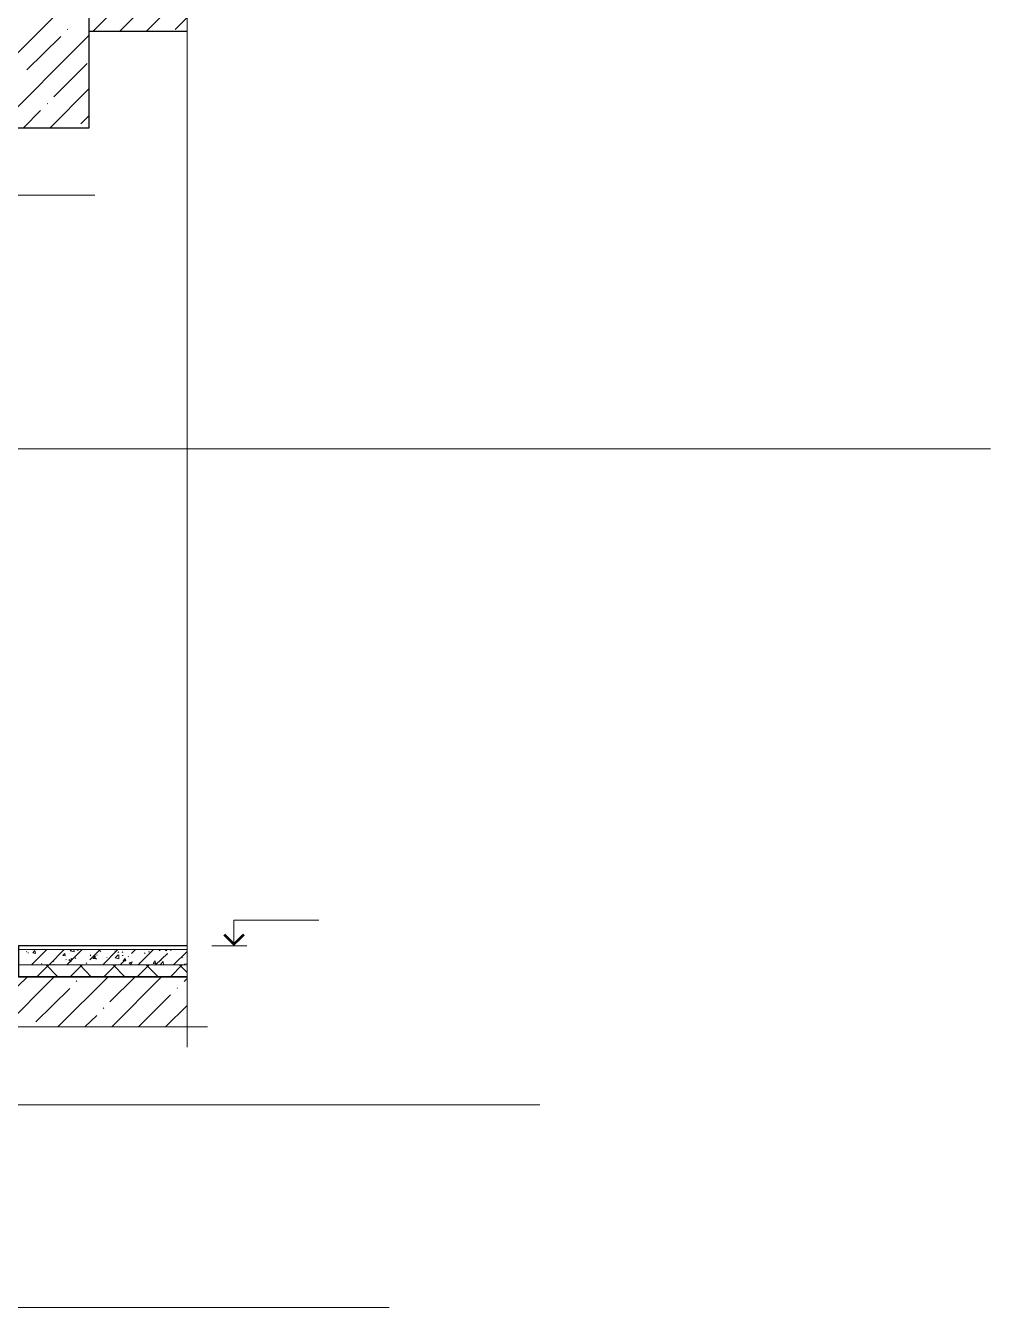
# Model space of a CAD drawing. Header units: millimetres. Extents: x -356862 to 418287, y 0 to 839748.
# Drawn here: x 352532 to 356625, y 773634 to 779070 of the extents above; entities that cross this region are included whole.
import ezdxf

# ---------------------------------------------------------------- set-up
doc = ezdxf.new("R2010")
doc.units = ezdxf.units.MM
doc.layers.add('PDF _Геометрия', color=7, linetype='Continuous', true_color=0xbababa)

msp = doc.modelspace()

# ---------------------------------------------------------------- linework, layer by layer
at = {"layer": 'PDF _Геометрия', "color": 7, "lineweight": 5}
for points in [[(353216.9703, 788150.2844), (353216.9703, 788063.4901), (353216.9703, 781515.8086), (353073.0187, 781479.8207), (353360.9219, 781407.8449), (353216.9703, 781371.857), (353216.9703, 774824.1756), (353216.9703, 774737.3812)], [(353303.7647, 774824.1756), (353216.9703, 774824.1756), (347200.6397, 774824.1756), (347164.6518, 774968.1272), (347092.6759, 774680.224), (347056.688, 774824.1756), (341040.3574, 774824.1756), (340953.563, 774824.1756)]]:
    msp.add_lwpolyline(points, dxfattribs=at)
at = {"layer": 'PDF _Геометрия', "color": 8, "lineweight": 30, "true_color": 0x767676}
msp.add_lwpolyline([(352302.4542, 779288.7925), (352302.4542, 778636.7764), (352802.0509, 778636.7764), (352802.0509, 779288.7925)], dxfattribs=at)
at = {"layer": 'PDF _Геометрия', "color": 8, "lineweight": 9, "true_color": 0x808080}
for points in [[(352302.4542, 778759.5586), (352802.0509, 779259.1554)], [(352590.3574, 779047.4619), (352829.5711, 779288.7925)], [(352818.9864, 779047.4619), (353058.2001, 779288.7925)], [(353045.4985, 779047.4619), (353216.9703, 779218.9336)], [(352931.184, 779047.4619), (352994.6921, 779108.853)], [(353166.1638, 779053.8127), (353216.9703, 779104.6191)], [(352408.3009, 778636.7764), (352802.0509, 779030.5264)], [(352537.434, 778882.3409), (352681.3856, 779024.1756)], [(352651.7485, 778768.0264), (352793.5832, 778909.8611)], [(352636.93, 778636.7764), (352802.0509, 778804.0143)], [(352522.6155, 778636.7764), (352594.5913, 778710.8691)], [(352624.2284, 778738.3893), (352626.3453, 778740.5062)], [(352766.063, 778653.7119), (352802.0509, 778689.6998)], [(352535.3171, 775141.7159), (352537.434, 775143.8328)], [(352541.6679, 775137.482), (352543.7848, 775137.482)], [(352556.4864, 775086.6756), (352622.1114, 775152.3006)], [(352562.8372, 775150.1836), (352564.9542, 775152.3006)], [(352632.6961, 775086.6756), (352696.2042, 775152.3006)], [(352706.7888, 775086.6756), (352772.4138, 775152.3006)], [(352736.4259, 775152.3006), (352738.5429, 775141.7159), (352721.6074, 775145.9498), (352727.9582, 775152.3006)], [(352751.2445, 775150.1836), (352755.4784, 775148.0667)], [(352804.1679, 775107.8449), (352848.6235, 775152.3006)], [(352806.2848, 775129.0143), (352808.4018, 775124.7804)], [(352818.9864, 775114.1957), (352827.4542, 775124.7804), (352827.4542, 775114.1957)], [(352833.805, 775126.8974), (352835.9219, 775129.0143)], [(352846.5066, 775145.9498), (352850.7405, 775143.8328)], [(352859.2082, 775086.6756), (352922.7163, 775152.3006)], [(352910.0147, 775145.9498), (352912.1316, 775143.8328)], [(352926.9501, 775129.0143), (352926.9501, 775112.0788), (352912.1316, 775116.3127), (352924.8332, 775129.0143)], [(352922.7163, 775139.599), (352926.9501, 775141.7159)], [(352941.7687, 775141.7159), (352943.8856, 775139.599)], [(352941.7687, 775126.8974), (352946.0026, 775126.8974)], [(352981.9905, 775135.3651), (352998.9259, 775152.3006)], [(353009.5106, 775086.6756), (353075.1356, 775152.3006)], [(353037.0308, 775137.482), (353039.1477, 775135.3651)], [(353053.9663, 775141.7159), (353058.2001, 775141.7159)], [(353083.6034, 775086.6756), (353134.4098, 775135.3651)], [(353098.4219, 775148.0667), (353102.6558, 775148.0667)], [(353121.7082, 775152.3006), (353130.1759, 775145.9498), (353132.2929, 775152.3006)], [(353132.2929, 775133.2482), (353134.4098, 775131.1312)], [(353147.1114, 775148.0667), (353149.2284, 775150.1836)], [(353159.813, 775086.6756), (353216.9703, 775143.8328)], [(352560.7203, 775090.9094), (352562.8372, 775093.0264)], [(352579.7727, 775035.8691), (352630.5792, 775086.6756)], [(352584.0066, 775086.6756), (352586.1235, 775086.6756)], [(352598.8251, 775093.0264), (352600.9421, 775090.9094)], [(352668.684, 775035.8691), (352619.9945, 775086.6756)], [(352649.6316, 775101.4941), (352651.7485, 775103.6111)], [(352651.7485, 775088.7925), (352653.8655, 775088.7925)], [(352702.555, 775109.9619), (352704.6719, 775107.8449)], [(352717.3735, 775097.2603), (352721.6074, 775097.2603)], [(352721.6074, 775035.8691), (352772.4138, 775086.6756)], [(352742.7768, 775114.1957), (352744.8937, 775116.3127)], [(352810.5187, 775035.8691), (352761.8292, 775086.6756)], [(352789.3493, 775093.0264), (352791.4663, 775095.1433)], [(352816.8695, 775114.1957), (352829.5711, 775114.1957)], [(352829.5711, 775112.0788), (352833.805, 775112.0788)], [(352863.4421, 775035.8691), (352914.2485, 775086.6756)], [(352876.1437, 775118.4296), (352878.2606, 775118.4296)], [(352952.3534, 775035.8691), (352903.6638, 775086.6756)], [(352933.3009, 775086.6756), (352954.4703, 775107.8449)], [(352967.1719, 775120.5465), (352969.2888, 775122.6635)], [(353005.2768, 775035.8691), (353056.0832, 775086.6756)], [(353013.7445, 775093.0264), (353015.8614, 775095.1433)], [(353094.188, 775035.8691), (353043.3816, 775086.6756)], [(353102.6558, 775086.6756), (353115.3574, 775101.4941), (353117.4743, 775086.6756)], [(353104.7727, 775105.728), (353106.8897, 775107.8449)], [(353147.1114, 775035.8691), (353195.8009, 775086.6756)], [(353216.9703, 775054.9215), (353185.2163, 775086.6756)], [(353195.8009, 775116.3127), (353197.9179, 775118.4296)], [(353204.2687, 775086.6756), (353208.5026, 775090.9094), (353210.6195, 775086.6756)], [(353214.8534, 775093.0264), (353216.9703, 775090.9094)], [(352442.1719, 774824.1756), (352653.8655, 775035.8691)], [(352461.2243, 774959.6594), (352539.5509, 775035.8691)], [(352668.684, 774824.1756), (352882.4945, 775035.8691)], [(352747.0106, 775016.8167), (352749.1276, 775018.9336)], [(352888.8453, 774930.0224), (352996.809, 775035.8691)], [(352897.313, 774824.1756), (353109.0066, 775035.8691)], [(353204.2687, 775016.8167), (353216.9703, 775029.5183)], [(352575.5388, 774845.3449), (352719.4905, 774987.1796)], [(353174.6316, 774987.1796), (353176.7485, 774989.2965)], [(353011.6276, 774824.1756), (353147.1114, 774959.6594)], [(353125.9421, 774824.1756), (353216.9703, 774915.2038)], [(352782.9985, 774824.1756), (352833.805, 774872.8651)], [(352861.3251, 774902.5022), (352863.4421, 774904.6191)]]:
    msp.add_lwpolyline(points, dxfattribs=at)
for points in [[(352711.0227, 779055.9296), (352708.9058, 779053.8127)], [(352571.305, 775148.0667), (352573.4219, 775135.3651), (352562.8372, 775137.482)], [(352698.3211, 775135.3651), (352700.438, 775124.7804), (352689.8534, 775126.8974)], [(352727.9582, 775114.1957), (352725.8413, 775101.4941), (352715.2566, 775107.8449)], [(352954.4703, 775114.1957), (352956.5872, 775103.6111), (352946.0026, 775103.6111)], [(352984.1074, 775099.3772), (352979.8735, 775088.7925), (352971.4058, 775095.1433)], [(353081.4864, 775103.6111), (353083.6034, 775090.9094), (353073.0187, 775093.0264)]]:
    msp.add_lwpolyline(points, close=True, dxfattribs=at)
at = {"layer": 'PDF _Геометрия', "color": 7, "lineweight": 30}
for points in [[(352802.0509, 779047.4619), (353216.9703, 779047.4619)], [(353216.9703, 775167.1191), (352501.4461, 775167.1191), (352501.4461, 775035.8691), (353216.9703, 775035.8691), (341148.3211, 775035.8691), (341148.3211, 774824.1756)]]:
    msp.add_lwpolyline(points, dxfattribs=at)
at = {"layer": 'PDF _Геометрия', "color": 7, "lineweight": 18}
msp.add_lwpolyline([(352825.3372, 778350.9901), (352302.4542, 778350.9901)], dxfattribs=at)
at = {"layer": 'PDF _Геометрия', "color": 251, "lineweight": 20, "true_color": 0x545454}
for points in [[(352094.9945, 777275.5869), (352118.2808, 777275.5869), (353176.7485, 777275.5869), (353269.8937, 777275.5869), (356625.2364, 777275.5869)], [(350507.2929, 775442.3207), (350513.6437, 775419.0344), (350998.4219, 773634.4578), (351091.5671, 773634.4578), (354074.3292, 773634.4578)], [(351279.9743, 775319.5385), (351279.9743, 775294.1353), (351279.9743, 774493.9336), (351373.1195, 774493.9336), (354713.6437, 774493.9336)]]:
    msp.add_lwpolyline(points, dxfattribs=at)
at = {"layer": 'PDF _Геометрия', "color": 112, "lineweight": 5, "true_color": 0x00b85c}
for points in [[(353415.9622, 775167.1191), (353415.9622, 775277.1998), (353775.8413, 775277.1998)], [(353322.8171, 775167.1191), (353471.0026, 775167.1191)]]:
    msp.add_lwpolyline(points, dxfattribs=at)
at = {"layer": 'PDF _Геометрия', "color": 112, "lineweight": 0, "true_color": 0x00b85c, "const_width": 10.4783}
msp.add_lwpolyline([(353458.3009, 775215.8086), (353415.9622, 775174.5284), (353374.682, 775215.8086)], dxfattribs=at)
at = {"layer": 'PDF _Геометрия', "color": 7, "lineweight": 9}
msp.add_lwpolyline([(352802.0509, 775167.1191), (352302.4542, 775167.1191), (350651.2445, 775167.1191), (350151.6477, 775167.1191), (349101.6477, 775167.1191), (349000.0348, 775167.1191), (349649.934, 775167.1191), (350050.0348, 775167.1191), (349649.934, 775167.1191), (349101.6477, 775167.1191), (352001.8493, 775167.1191)], close=True, dxfattribs=at)
for points in [[(353216.9703, 775167.1191), (352501.4461, 775167.1191), (352503.563, 775167.1191), (353216.9703, 775167.1191), (352501.4461, 775167.1191), (352802.0509, 775167.1191)], [(353216.9703, 775152.3006), (352501.4461, 775152.3006)], [(353216.9703, 775086.6756), (352501.4461, 775086.6756)]]:
    msp.add_lwpolyline(points, dxfattribs=at)

doc.saveas('drawing.dxf')
